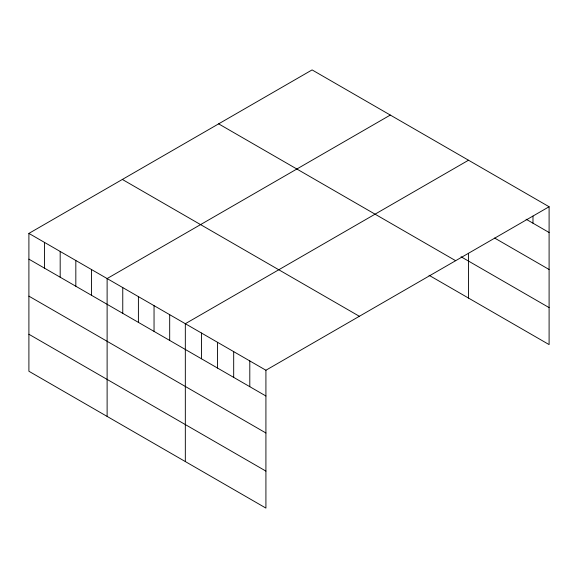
<?xml version="1.0" encoding="UTF-8"?>
<svg xmlns="http://www.w3.org/2000/svg" width="578" height="578" viewBox="0 0 578 578"><rect width="100%" height="100%" fill="white"/><g stroke="black" fill="none" stroke-linecap="round" stroke-linejoin="round"><path stroke-width="0.87" d="M28.9 233.404L265.916 370.238L265.916 508.091L28.9 371.257L28.9 233.404L312.084 69.909L549.1 206.743L549.1 344.596L429.035 275.28M390.302 115.065L107.118 278.56L107.118 416.413M468.512 160.222L185.328 323.716L185.328 461.569M265.916 370.238L549.1 206.743M526.074 219.207L549.1 232.501M494.609 238.035L549.1 269.493M461.063 256.776L549.1 307.604M218.636 123.858L455.652 260.7M122.348 179.447L359.364 316.289M28.9 259.154L265.916 395.995M28.9 296.146L265.916 432.987M28.9 334.257L265.916 471.099M532.981 216.093L532.981 223.195M468.512 253.287L468.512 298.075M249.797 360.932L249.797 386.689M233.685 351.634L233.685 377.383M217.566 342.328L217.566 368.078M201.447 333.022L201.447 358.772M169.686 314.685L169.686 340.435M154.044 305.654L154.044 331.404M138.402 296.622L138.402 322.372M122.76 287.591L122.76 313.341M91.476 269.529L91.476 295.279M75.826 260.497L75.826 286.247M60.184 251.466L60.184 277.216M44.542 242.435L44.542 268.185"/></g></svg>
